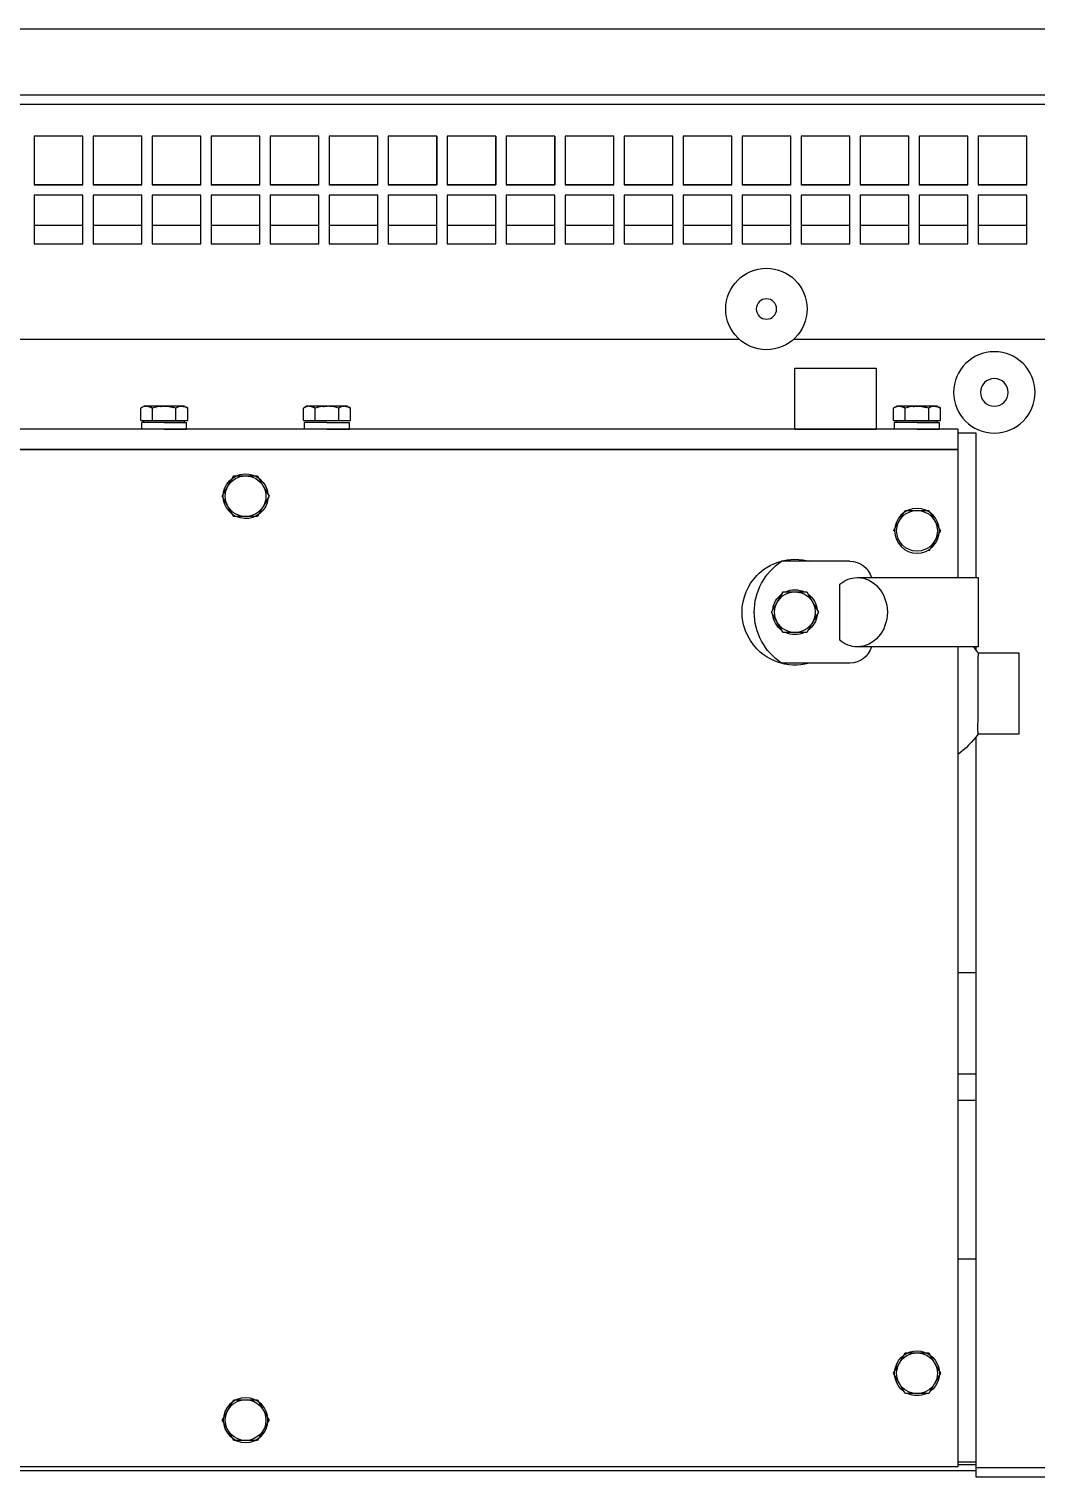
# Model space of a CAD drawing. Extents: x 39751 to 116307, y -36149 to -14965.
# Drawn here: x 55830.2 to 56077.7, y -20755.8 to -20400 of the extents above; entities that cross this region are included whole.
import ezdxf

# ---------------------------------------------------------------- set-up
doc = ezdxf.new("R2010")
doc.units = 0
doc.header["$LTSCALE"] = 1500
doc.layers.add('confinea', color=3, linetype='Continuous')

# ---------------------------------------------------------------- blocks, each defined once
blk = doc.blocks.new('A$C152A31FE')
at = {"color": 7}
for p, q in [((144.73, 343.9), (685.27, 343.9)), ((144.73, 341.66), (687.5, 341.66)), ((226.62, 283.9), (408.38, 283.9)), ((421.62, 283.9), (603.38, 283.9)), ((363.5, 225.4), (363.5, 260.9)), ((368, 261.9), (718, 261.9)), ((368, 256.9), (368, 225.4)), ((718, 256.9), (368, 256.9)), ((368, 256.9), (718, 256.9)), ((392.66, 225.4), (363, 225.4)), ((363, 208.4), (392.66, 208.4)), ((368, 208.4), (368, 6.9)), ((363.5, 6.64), (363.5, 186.26)), ((72.5, 6.64), (363.5, 6.64)), ((72.5, 4.4), (363.5, 4.4)), ((363.5, 5.9), (726.5, 5.9)), ((368, 6.9), (718, 6.9))]:
    blk.add_line(p, q, dxfattribs=at)
at = {"color": 7, "ltscale": 0.3}
for p, q in [((351, 321.9), (351, 333.9)), ((351, 333.9), (363, 333.9)), ((363, 333.9), (363, 321.9)), ((365.5, 321.9), (365.5, 333.9)), ((365.5, 333.9), (377.5, 333.9)), ((377.5, 333.9), (377.5, 321.9)), ((380, 321.9), (380, 333.9)), ((380, 333.9), (392, 333.9)), ((392, 333.9), (392, 321.9)), ((394.5, 321.9), (394.5, 333.9)), ((394.5, 333.9), (406.5, 333.9)), ((406.5, 333.9), (406.5, 321.9)), ((409, 321.9), (409, 333.9)), ((409, 333.9), (421, 333.9)), ((421, 333.9), (421, 321.9)), ((423.5, 321.9), (423.5, 333.9)), ((423.5, 333.9), (435.5, 333.9)), ((435.5, 333.9), (435.5, 321.9)), ((438, 321.9), (438, 333.9)), ((438, 333.9), (450, 333.9)), ((450, 333.9), (450, 321.9)), ((452.5, 321.9), (452.5, 333.9)), ((452.5, 333.9), (464.5, 333.9)), ((464.5, 333.9), (464.5, 321.9)), ((467, 321.9), (467, 333.9)), ((467, 321.9), (467, 333.9)), ((467, 333.9), (479, 333.9)), ((467, 333.9), (467, 321.9)), ((479, 333.9), (479, 321.9)), ((481.5, 321.9), (481.5, 333.9)), ((481.5, 321.9), (481.5, 333.9)), ((481.5, 333.9), (493.5, 333.9)), ((481.5, 333.9), (481.5, 321.9)), ((493.5, 333.9), (493.5, 321.9)), ((496, 321.9), (496, 333.9)), ((496, 321.9), (496, 333.9)), ((496, 333.9), (508, 333.9)), ((496, 333.9), (496, 321.9)), ((508, 333.9), (508, 321.9)), ((510.5, 321.9), (510.5, 333.9)), ((510.5, 333.9), (522.5, 333.9)), ((522.5, 333.9), (522.5, 321.9)), ((525, 321.9), (525, 333.9)), ((525, 333.9), (537, 333.9)), ((537, 333.9), (537, 321.9)), ((539.5, 321.9), (539.5, 333.9)), ((539.5, 333.9), (551.5, 333.9)), ((551.5, 333.9), (551.5, 321.9)), ((554, 321.9), (554, 333.9)), ((554, 333.9), (566, 333.9)), ((566, 333.9), (566, 321.9)), ((568.5, 321.9), (568.5, 333.9)), ((568.5, 333.9), (580.5, 333.9)), ((580.5, 333.9), (580.5, 321.9)), ((583, 321.9), (583, 333.9)), ((583, 333.9), (595, 333.9)), ((595, 333.9), (595, 321.9)), ((363, 321.9), (351, 321.9)), ((363, 321.9), (351, 321.9)), ((351, 321.9), (363, 321.9)), ((377.5, 321.9), (365.5, 321.9)), ((377.5, 321.9), (365.5, 321.9)), ((365.5, 321.9), (377.5, 321.9)), ((392, 321.9), (380, 321.9)), ((392, 321.9), (380, 321.9)), ((380, 321.9), (392, 321.9)), ((406.5, 321.9), (394.5, 321.9)), ((406.5, 321.9), (394.5, 321.9)), ((394.5, 321.9), (406.5, 321.9)), ((421, 321.9), (409, 321.9)), ((421, 321.9), (409, 321.9)), ((409, 321.9), (421, 321.9)), ((435.5, 321.9), (423.5, 321.9)), ((435.5, 321.9), (423.5, 321.9)), ((423.5, 321.9), (435.5, 321.9)), ((450, 321.9), (438, 321.9)), ((450, 321.9), (438, 321.9)), ((438, 321.9), (450, 321.9)), ((464.5, 321.9), (452.5, 321.9)), ((464.5, 321.9), (452.5, 321.9)), ((452.5, 321.9), (464.5, 321.9)), ((479, 321.9), (467, 321.9)), ((479, 321.9), (467, 321.9)), ((467, 321.9), (479, 321.9)), ((493.5, 321.9), (481.5, 321.9)), ((493.5, 321.9), (481.5, 321.9)), ((481.5, 321.9), (493.5, 321.9)), ((508, 321.9), (496, 321.9)), ((508, 321.9), (496, 321.9)), ((496, 321.9), (508, 321.9)), ((522.5, 321.9), (510.5, 321.9)), ((522.5, 321.9), (510.5, 321.9)), ((510.5, 321.9), (522.5, 321.9)), ((537, 321.9), (525, 321.9)), ((537, 321.9), (525, 321.9)), ((525, 321.9), (537, 321.9)), ((551.5, 321.9), (539.5, 321.9)), ((551.5, 321.9), (539.5, 321.9)), ((539.5, 321.9), (551.5, 321.9)), ((566, 321.9), (554, 321.9)), ((566, 321.9), (554, 321.9)), ((554, 321.9), (566, 321.9)), ((580.5, 321.9), (568.5, 321.9)), ((580.5, 321.9), (568.5, 321.9)), ((568.5, 321.9), (580.5, 321.9)), ((595, 321.9), (583, 321.9)), ((595, 321.9), (583, 321.9)), ((583, 321.9), (595, 321.9)), ((351, 307.4), (351, 319.4)), ((351, 319.4), (363, 319.4)), ((363, 319.4), (363, 307.4)), ((365.5, 307.4), (365.5, 319.4)), ((365.5, 319.4), (377.5, 319.4)), ((377.5, 319.4), (377.5, 307.4)), ((380, 307.4), (380, 319.4)), ((380, 319.4), (392, 319.4)), ((392, 319.4), (392, 307.4)), ((394.5, 307.4), (394.5, 319.4)), ((394.5, 319.4), (406.5, 319.4)), ((406.5, 319.4), (406.5, 307.4)), ((409, 307.4), (409, 319.4)), ((409, 319.4), (421, 319.4)), ((421, 319.4), (421, 307.4)), ((423.5, 307.4), (423.5, 319.4)), ((423.5, 319.4), (435.5, 319.4)), ((435.5, 319.4), (435.5, 307.4)), ((438, 307.4), (438, 319.4)), ((438, 319.4), (450, 319.4)), ((450, 319.4), (450, 307.4)), ((452.5, 307.4), (452.5, 319.4)), ((452.5, 319.4), (464.5, 319.4)), ((464.5, 319.4), (464.5, 307.4)), ((467, 307.4), (467, 319.4)), ((467, 319.4), (479, 319.4)), ((479, 319.4), (479, 307.4)), ((481.5, 307.4), (481.5, 319.4)), ((481.5, 319.4), (493.5, 319.4)), ((493.5, 319.4), (493.5, 307.4)), ((496, 307.4), (496, 319.4)), ((496, 319.4), (508, 319.4)), ((508, 319.4), (508, 307.4)), ((510.5, 307.4), (510.5, 319.4)), ((510.5, 319.4), (522.5, 319.4)), ((522.5, 319.4), (522.5, 307.4)), ((525, 307.4), (525, 319.4)), ((525, 319.4), (537, 319.4)), ((537, 319.4), (537, 307.4)), ((539.5, 307.4), (539.5, 319.4)), ((539.5, 319.4), (551.5, 319.4)), ((551.5, 319.4), (551.5, 307.4)), ((554, 307.4), (554, 319.4)), ((554, 319.4), (566, 319.4)), ((566, 319.4), (566, 307.4)), ((568.5, 307.4), (568.5, 319.4)), ((568.5, 319.4), (580.5, 319.4)), ((580.5, 319.4), (580.5, 307.4)), ((583, 307.4), (583, 319.4)), ((583, 319.4), (595, 319.4)), ((595, 319.4), (595, 307.4)), ((351, 311.9), (363, 311.9)), ((351, 311.9), (363, 311.9)), ((351, 311.9), (363, 311.9)), ((351, 311.9), (363, 311.9)), ((351, 311.9), (363, 311.9)), ((365.5, 311.9), (377.5, 311.9)), ((365.5, 311.9), (377.5, 311.9)), ((365.5, 311.9), (377.5, 311.9)), ((365.5, 311.9), (377.5, 311.9)), ((365.5, 311.9), (377.5, 311.9)), ((380, 311.9), (392, 311.9)), ((380, 311.9), (392, 311.9)), ((380, 311.9), (392, 311.9)), ((380, 311.9), (392, 311.9)), ((380, 311.9), (392, 311.9)), ((394.5, 311.9), (406.5, 311.9)), ((394.5, 311.9), (406.5, 311.9)), ((394.5, 311.9), (406.5, 311.9)), ((394.5, 311.9), (406.5, 311.9)), ((394.5, 311.9), (406.5, 311.9)), ((409, 311.9), (421, 311.9)), ((409, 311.9), (421, 311.9)), ((409, 311.9), (421, 311.9)), ((409, 311.9), (421, 311.9)), ((409, 311.9), (421, 311.9)), ((423.5, 311.9), (435.5, 311.9)), ((423.5, 311.9), (435.5, 311.9)), ((423.5, 311.9), (435.5, 311.9)), ((423.5, 311.9), (435.5, 311.9)), ((423.5, 311.9), (435.5, 311.9)), ((438, 311.9), (450, 311.9)), ((438, 311.9), (450, 311.9)), ((438, 311.9), (450, 311.9)), ((438, 311.9), (450, 311.9)), ((438, 311.9), (450, 311.9)), ((452.5, 311.9), (464.5, 311.9)), ((452.5, 311.9), (464.5, 311.9)), ((452.5, 311.9), (464.5, 311.9)), ((452.5, 311.9), (464.5, 311.9)), ((452.5, 311.9), (464.5, 311.9)), ((467, 311.9), (479, 311.9)), ((467, 311.9), (479, 311.9)), ((467, 311.9), (479, 311.9)), ((467, 311.9), (479, 311.9)), ((467, 311.9), (479, 311.9)), ((481.5, 311.9), (493.5, 311.9)), ((481.5, 311.9), (493.5, 311.9)), ((481.5, 311.9), (493.5, 311.9)), ((481.5, 311.9), (493.5, 311.9)), ((481.5, 311.9), (493.5, 311.9)), ((496, 311.9), (508, 311.9)), ((496, 311.9), (508, 311.9)), ((496, 311.9), (508, 311.9)), ((496, 311.9), (508, 311.9)), ((496, 311.9), (508, 311.9)), ((510.5, 311.9), (522.5, 311.9)), ((510.5, 311.9), (522.5, 311.9)), ((510.5, 311.9), (522.5, 311.9)), ((510.5, 311.9), (522.5, 311.9)), ((510.5, 311.9), (522.5, 311.9)), ((525, 311.9), (537, 311.9)), ((525, 311.9), (537, 311.9)), ((525, 311.9), (537, 311.9)), ((525, 311.9), (537, 311.9)), ((525, 311.9), (537, 311.9)), ((539.5, 311.9), (551.5, 311.9)), ((539.5, 311.9), (551.5, 311.9)), ((539.5, 311.9), (551.5, 311.9)), ((539.5, 311.9), (551.5, 311.9)), ((539.5, 311.9), (551.5, 311.9)), ((554, 311.9), (566, 311.9)), ((554, 311.9), (566, 311.9)), ((554, 311.9), (566, 311.9)), ((554, 311.9), (566, 311.9)), ((554, 311.9), (566, 311.9)), ((568.5, 311.9), (580.5, 311.9)), ((568.5, 311.9), (580.5, 311.9)), ((568.5, 311.9), (580.5, 311.9)), ((568.5, 311.9), (580.5, 311.9)), ((568.5, 311.9), (580.5, 311.9)), ((583, 311.9), (595, 311.9)), ((583, 311.9), (595, 311.9)), ((583, 311.9), (595, 311.9)), ((583, 311.9), (595, 311.9)), ((583, 311.9), (595, 311.9)), ((363, 307.4), (351, 307.4)), ((363, 307.4), (351, 307.4)), ((377.5, 307.4), (365.5, 307.4)), ((377.5, 307.4), (365.5, 307.4)), ((392, 307.4), (380, 307.4)), ((392, 307.4), (380, 307.4)), ((406.5, 307.4), (394.5, 307.4)), ((406.5, 307.4), (394.5, 307.4)), ((421, 307.4), (409, 307.4)), ((421, 307.4), (409, 307.4)), ((435.5, 307.4), (423.5, 307.4)), ((435.5, 307.4), (423.5, 307.4)), ((450, 307.4), (438, 307.4)), ((450, 307.4), (438, 307.4)), ((464.5, 307.4), (452.5, 307.4)), ((464.5, 307.4), (452.5, 307.4)), ((479, 307.4), (467, 307.4)), ((479, 307.4), (467, 307.4)), ((493.5, 307.4), (481.5, 307.4)), ((493.5, 307.4), (481.5, 307.4)), ((508, 307.4), (496, 307.4)), ((508, 307.4), (496, 307.4)), ((522.5, 307.4), (510.5, 307.4)), ((522.5, 307.4), (510.5, 307.4)), ((537, 307.4), (525, 307.4)), ((537, 307.4), (525, 307.4)), ((551.5, 307.4), (539.5, 307.4)), ((551.5, 307.4), (539.5, 307.4)), ((566, 307.4), (554, 307.4)), ((566, 307.4), (554, 307.4)), ((580.5, 307.4), (568.5, 307.4)), ((580.5, 307.4), (568.5, 307.4)), ((595, 307.4), (583, 307.4)), ((595, 307.4), (583, 307.4))]:
    blk.add_line(p, q, dxfattribs=at)
at = {"color": 7, "ltscale": 0.375}
for p, q in [((388, 276.9), (388, 261.9)), ((408, 261.9), (408, 276.9))]:
    blk.add_line(p, q, dxfattribs=at)
at = {"color": 7, "ltscale": 0.25}
for p, q in [((398, 276.9), (388, 276.9)), ((408, 276.9), (398, 276.9)), ((398, 261.9), (388, 261.9)), ((408, 261.9), (398, 261.9)), ((363, 206.9), (353, 206.9)), ((353, 206.9), (353, 196.9)), ((353, 196.9), (353, 186.9)), ((353, 186.9), (363, 186.9))]:
    blk.add_line(p, q, dxfattribs=at)
at = {"color": 7, "ltscale": 0.076331}
for p, q in [((372.23, 264), (372.23, 267.05)), ((375.11, 264), (375.11, 267.05)), ((380.89, 264), (380.89, 267.05)), ((383.77, 264), (383.77, 267.05)), ((383.77, 264), (383.77, 267.05)), ((517.23, 264), (517.23, 267.05)), ((520.11, 264), (520.11, 267.05)), ((525.89, 264), (525.89, 267.05)), ((528.77, 264), (528.77, 267.05)), ((557.23, 264), (557.23, 267.05)), ((560.11, 264), (560.11, 267.05)), ((565.89, 264), (565.89, 267.05)), ((568.77, 264), (568.77, 267.05))]:
    blk.add_line(p, q, dxfattribs=at)
at = {"color": 7, "ltscale": 0.016797}
for p, q in [((373, 267.5), (373.67, 267.5)), ((382.33, 267.5), (383, 267.5)), ((518, 267.5), (518.67, 267.5)), ((527.33, 267.5), (528, 267.5)), ((558, 267.5), (558.67, 267.5)), ((567.33, 267.5), (568, 267.5))]:
    blk.add_line(p, q, dxfattribs=at)
at = {"color": 7, "ltscale": 0.001074}
blk.add_line((373.63, 267.5), (373.67, 267.5), dxfattribs=at)
at = {"color": 7, "ltscale": 0.108203}
for p, q in [((373.67, 267.5), (378, 267.5)), ((378, 267.5), (382.33, 267.5)), ((518.67, 267.5), (523, 267.5)), ((523, 267.5), (527.33, 267.5)), ((558.67, 267.5), (563, 267.5)), ((563, 267.5), (567.33, 267.5))]:
    blk.add_line(p, q, dxfattribs=at)
at = {"color": 7, "ltscale": 0.000195313}
blk.add_line((373.67, 267.5), (373.68, 267.5), dxfattribs=at)
at = {"color": 7, "ltscale": 0.000352105}
for p, q in [((375.11, 267.05), (375.1, 267.06)), ((520.11, 267.05), (520.1, 267.06)), ((560.11, 267.05), (560.1, 267.06))]:
    blk.add_line(p, q, dxfattribs=at)
at = {"color": 7, "ltscale": 0.000585937}
blk.add_line((377.98, 267.5), (378, 267.5), dxfattribs=at)
at = {"color": 7, "ltscale": 0.002051}
blk.add_line((382.4, 267.5), (382.32, 267.5), dxfattribs=at)
at = {"color": 7, "ltscale": 0.02233}
blk.add_line((528, 267.5), (528.77, 267.05), dxfattribs=at)
at = {"color": 7, "ltscale": 0.072168}
for p, q in [((375.11, 264), (372.23, 264)), ((383.77, 264), (380.89, 264)), ((520.11, 264), (517.23, 264)), ((528.77, 264), (525.89, 264)), ((560.11, 264), (557.23, 264)), ((568.77, 264), (565.89, 264)), ((543, 250.4), (540.11, 250.4)), ((545.89, 250.4), (543, 250.4)), ((540.11, 240.4), (543, 240.4)), ((543, 240.4), (545.89, 240.4)), ((408, 221.9), (405.11, 221.9)), ((410.89, 221.9), (408, 221.9)), ((405.11, 211.9), (408, 211.9)), ((408, 211.9), (410.89, 211.9)), ((378, 34.9), (375.11, 34.9)), ((380.89, 34.9), (378, 34.9)), ((375.11, 24.9), (378, 24.9)), ((378, 24.9), (380.89, 24.9))]:
    blk.add_line(p, q, dxfattribs=at)
at = {"color": 7, "ltscale": 0.1375}
for p, q in [((378, 263.5), (372.5, 263.5)), ((378, 263.5), (383.5, 263.5)), ((523, 263.5), (517.5, 263.5)), ((523, 263.5), (528.5, 263.5)), ((563, 263.5), (557.5, 263.5)), ((563, 263.5), (568.5, 263.5)), ((378, 261.9), (372.5, 261.9)), ((378, 261.9), (383.5, 261.9)), ((523, 261.9), (517.5, 261.9)), ((523, 261.9), (528.5, 261.9)), ((563, 261.9), (557.5, 261.9)), ((563, 261.9), (568.5, 261.9))]:
    blk.add_line(p, q, dxfattribs=at)
at = {"color": 7, "ltscale": 0.040002}
for p, q in [((372.5, 261.9), (372.5, 263.5)), ((383.5, 261.9), (383.5, 263.5)), ((383.5, 261.9), (383.5, 263.5)), ((517.5, 261.9), (517.5, 263.5)), ((528.5, 261.9), (528.5, 263.5)), ((557.5, 261.9), (557.5, 263.5)), ((568.5, 261.9), (568.5, 263.5))]:
    blk.add_line(p, q, dxfattribs=at)
at = {"color": 7, "ltscale": 0.0125}
for p, q in [((373, 263.5), (373, 264)), ((383, 263.5), (383, 264)), ((383, 263.5), (383, 264)), ((558, 263.5), (558, 264)), ((568, 263.5), (568, 264))]:
    blk.add_line(p, q, dxfattribs=at)
at = {"color": 7, "ltscale": 0.125}
for p, q in [((373, 263.5), (378, 263.5)), ((378, 263.5), (383, 263.5)), ((558, 263.5), (563, 263.5)), ((563, 263.5), (568, 263.5)), ((368, 261.9), (368, 256.9))]:
    blk.add_line(p, q, dxfattribs=at)
at = {"color": 7, "ltscale": 0.144336}
for p, q in [((380.89, 264), (375.11, 264)), ((525.89, 264), (520.11, 264)), ((565.89, 264), (560.11, 264)), ((380.89, 241.9), (375.11, 241.9)), ((545.89, 23.4), (540.11, 23.4)), ((540.11, 13.4), (545.89, 13.4))]:
    blk.add_line(p, q, dxfattribs=at)
at = {"color": 7, "ltscale": 0.1125}
for p, q in [((363.5, 260.9), (368, 260.9)), ((368, 128.4), (363.5, 128.4)), ((363.5, 103.4), (368, 103.4)), ((363.5, 96.9), (368, 96.9)), ((363.5, 57.9), (368, 57.9)), ((368, 8.14), (363.5, 8.14)), ((363.5, 7.4), (368, 7.4))]:
    blk.add_line(p, q, dxfattribs=at)
at = {"color": 7, "ltscale": 0.072144}
for p, q in [((540.11, 250.4), (538.67, 247.9)), ((547.33, 247.9), (545.89, 250.4)), ((538.67, 242.9), (540.11, 240.4)), ((545.89, 240.4), (547.33, 242.9)), ((405.11, 221.9), (403.67, 219.4)), ((412.33, 219.4), (410.89, 221.9)), ((403.67, 214.4), (405.11, 211.9)), ((410.89, 211.9), (412.33, 214.4)), ((375.11, 34.9), (373.67, 32.4)), ((382.33, 32.4), (380.89, 34.9)), ((373.67, 27.4), (375.11, 24.9)), ((380.89, 24.9), (382.33, 27.4))]:
    blk.add_line(p, q, dxfattribs=at)
at = {"color": 7, "ltscale": 0.072193}
for p, q in [((538.67, 247.9), (537.23, 245.4)), ((548.77, 245.4), (547.33, 247.9)), ((537.23, 245.4), (538.67, 242.9)), ((547.33, 242.9), (548.77, 245.4)), ((403.67, 219.4), (402.23, 216.9)), ((413.77, 216.9), (412.33, 219.4)), ((402.23, 216.9), (403.67, 214.4)), ((412.33, 214.4), (413.77, 216.9)), ((373.67, 32.4), (372.23, 29.9)), ((383.77, 29.9), (382.33, 32.4)), ((372.23, 29.9), (373.67, 27.4)), ((382.33, 27.4), (383.77, 29.9))]:
    blk.add_line(p, q, dxfattribs=at)
at = {"color": 7, "ltscale": 0.144337}
for p, q in [((375.11, 241.9), (372.23, 236.9)), ((383.77, 236.9), (380.89, 241.9)), ((372.23, 236.9), (375.11, 231.9)), ((540.11, 23.4), (537.23, 18.4)), ((548.77, 18.4), (545.89, 23.4)), ((537.23, 18.4), (540.11, 13.4)), ((545.89, 13.4), (548.77, 18.4))]:
    blk.add_line(p, q, dxfattribs=at)
at = {"color": 7, "ltscale": 0.419727}
for p, q in [((394.5, 229.4), (411.29, 229.4)), ((394.5, 204.4), (411.29, 204.4))]:
    blk.add_line(p, q, dxfattribs=at)
at = {"color": 7, "ltscale": 0.2125}
for p, q in [((363, 225.4), (363, 216.9)), ((363, 216.9), (363, 208.4))]:
    blk.add_line(p, q, dxfattribs=at)
at = {"color": 7, "ltscale": 0.343701}
blk.add_line((397, 210.03), (397, 223.77), dxfattribs=at)
at = {"color": 7, "ltscale": 0.000952148}
for p, q in [((418, 216.94), (418, 216.9)), ((418, 216.9), (418, 216.86))]:
    blk.add_line(p, q, dxfattribs=at)
at = {"color": 7, "ltscale": 0.021411}
blk.add_line((363.5, 207.54), (363.5, 208.4), dxfattribs=at)
at = {"color": 7, "ltscale": 0.05592}
blk.add_line((363.5, 4.4), (363.5, 6.64), dxfattribs=at)
at = {"color": 7}
for points in [[(372.23, 267.05), (372.62, 267.25), (373.01, 267.4), (373.34, 267.47), (373.67, 267.5)], [(373.67, 267.5), (373.37, 267.48), (373.09, 267.42), (372.65, 267.27), (372.23, 267.05)], [(373.67, 267.5), (373.37, 267.48), (373.09, 267.42), (372.65, 267.27), (372.23, 267.05)], [(373.67, 267.5), (373.96, 267.48), (374.26, 267.42), (374.69, 267.27), (375.11, 267.05)], [(375.11, 267.05), (376.25, 267.33), (377.41, 267.48), (378, 267.5)], [(378, 267.5), (376.88, 267.43), (375.65, 267.2)], [(378, 267.5), (378.87, 267.46), (379.74, 267.33), (380.89, 267.05)], [(382.33, 267.5), (381.89, 267.46), (381.42, 267.31), (380.89, 267.05)], [(380.89, 267.05), (381.28, 267.25), (381.67, 267.4), (382, 267.47), (382.33, 267.5)], [(382.32, 267.5), (382.75, 267.46), (383.27, 267.3), (383.77, 267.05)], [(382.33, 267.5), (382.62, 267.48), (382.91, 267.42), (383.35, 267.27), (383.77, 267.05)], [(518.67, 267.5), (518.37, 267.48), (518.09, 267.42), (517.65, 267.27), (517.23, 267.05)], [(517.23, 267.05), (517.62, 267.25), (518.01, 267.4), (518.34, 267.47), (518.67, 267.5)], [(518.67, 267.5), (518.96, 267.48), (519.26, 267.42), (519.69, 267.27), (520.11, 267.05)], [(520.11, 267.05), (521.25, 267.33), (522.41, 267.48), (523, 267.5)], [(523, 267.5), (523.87, 267.46), (524.74, 267.33), (525.89, 267.05)], [(527.33, 267.5), (526.89, 267.46), (526.42, 267.31), (525.89, 267.05)], [(525.89, 267.05), (526.28, 267.25), (526.67, 267.4), (527, 267.47), (527.33, 267.5)], [(527.33, 267.5), (527.73, 267.46), (528.14, 267.35), (528.77, 267.05)], [(557.23, 267.05), (557.62, 267.25), (558.01, 267.4), (558.34, 267.47), (558.67, 267.5)], [(558.67, 267.5), (558.37, 267.48), (558.09, 267.42), (557.65, 267.27), (557.23, 267.05)], [(558.67, 267.5), (558.96, 267.48), (559.26, 267.42), (559.69, 267.27), (560.11, 267.05)], [(560.11, 267.05), (561.25, 267.33), (562.41, 267.48), (563, 267.5)], [(563, 267.5), (561.88, 267.43), (560.65, 267.2)], [(563, 267.5), (563.87, 267.46), (564.74, 267.33), (565.89, 267.05)], [(567.33, 267.5), (566.89, 267.46), (566.42, 267.31), (565.89, 267.05)], [(565.89, 267.05), (566.28, 267.25), (566.67, 267.4), (567, 267.47), (567.33, 267.5)], [(567.33, 267.5), (567.62, 267.48), (567.91, 267.42), (568.35, 267.27), (568.77, 267.05)], [(421, 216.9), (420.93, 218.18), (420.73, 219.45), (420.41, 220.69), (419.98, 221.89), (419.42, 223.05), (418.81, 224.08), (418.11, 225.05), (417.33, 225.95), (416.82, 226.45), (416.28, 226.92), (415.71, 227.37), (415.11, 227.78), (414.09, 228.39), (413.02, 228.9), (411.91, 229.3), (410.77, 229.6), (409.9, 229.76), (409.02, 229.86), (408.03, 229.9), (407.05, 229.87), (406.06, 229.76), (405.23, 229.6), (404.41, 229.4)], [(404.41, 204.4), (405.55, 204.13), (406.52, 203.98), (407.51, 203.91), (408.5, 203.91), (409.48, 203.98), (410.45, 204.13), (411.41, 204.35), (412.24, 204.61), (413.05, 204.92), (413.94, 205.34), (414.79, 205.82), (415.6, 206.36), (416.53, 207.09), (417.38, 207.9), (418.22, 208.89), (418.96, 209.96), (419.6, 211.1), (420.13, 212.29), (420.54, 213.53), (420.79, 214.64), (420.95, 215.77), (421, 216.9)], [(363.02, 187.66), (363, 191.74), (363, 202.54), (363, 206.13)]]:
    blk.add_lwpolyline(points, dxfattribs=at)
for centre, radius in [((415, 291.4), 2.5), ((359, 270.9), 10), ((359, 270.9), 3.4), ((378, 236.9), 5.5), ((543, 18.4), 5.5)]:
    blk.add_circle(centre, radius, dxfattribs=at)
for centre, radius, start, end in [((415, 291.4), 10, 90, 180), ((415, 291.4), 10, 0, 90), ((415, 291.4), 10, 180, 270), ((415, 291.4), 10, 270, 0), ((377.99, 258.64), 8.86, 83.7265, 89.9618), ((522.99, 258.64), 8.86, 83.7265, 89.9618), ((562.99, 258.64), 8.86, 83.7265, 89.9618), ((543, 245.4), 5.5, 0, 174.6771), ((543, 245.4), 5, 90.0001, 149.9999), ((543, 245.4), 5, 30, 90), ((543, 245.4), 5, 150, 210), ((543, 245.4), 5, 330, 30), ((543, 245.4), 5.5, 185.7809, 0), ((543, 245.4), 5, 210, 270), ((543, 245.4), 5, 270, 330), ((378, 236.9), 5, 90, 180), ((378, 236.9), 5, 0, 180), ((378, 236.9), 5, 0, 90), ((378, 236.9), 5, 180, 0), ((394.5, 223.9), 5.5, 90, 164.1734), ((403, 216.9), 15, 303.5573, 56.4427), ((408, 216.9), 5.5, 125.7808, 174.62), ((408, 216.9), 5, 30, 210), ((408, 216.9), 5.5, 65.7702, 114.6767), ((408, 216.9), 5.5, 5.7808, 54.6771), ((408, 216.9), 5, 210, 30), ((408, 216.9), 5, 29.9464, 30.0663), ((408, 216.9), 5.5, 185.7809, 234.62), ((408, 216.9), 5.5, 305.7809, 354.6771), ((408, 216.9), 10, 0, 0.0733), ((408, 216.9), 10, 359.9268, 0), ((408, 216.9), 5.5, 245.38, 294.6763), ((383.11, 191.79), 25.15, 138.6783, 143.0833), ((424.45, 206.42), 61.45, 179.5557, 180.27), ((394.5, 209.9), 5.5, 195.8266, 270), ((347.18, 187.59), 15.83, 357.511, 0.2483), ((383.09, 202), 25.13, 216.9132, 233.0867), ((378, 29.9), 5.5, 305.7809, 234.6771), ((378, 29.9), 5, 150, 210), ((378, 29.9), 5, 90.0001, 149.9999), ((378, 29.9), 5, 30, 90), ((378, 29.9), 5, 330, 30), ((378, 29.9), 5, 210, 330), ((378, 29.9), 5.5, 245.7689, 294.6763), ((543, 18.4), 5, 0, 180), ((543, 18.4), 5, 180, 0)]:
    blk.add_arc(centre, radius, start, end, dxfattribs=at)
for start_param, end_param in [(3.141593, 6.283185), (2.512718, 3.141593), (6.283185, 6.91206)]:
    blk.add_ellipse((392.66, 216.9), major_axis=(0, -8.5), ratio=0.866667, start_param=start_param, end_param=end_param, dxfattribs=at)

msp = doc.modelspace()

# ---------------------------------------------------------------- linework, layer by layer
msp.add_line((45257.66, -20400.01), (67215.67, -20400.01))

# ---------------------------------------------------------------- block references
at = {"layer": 'confinea', "color": 4, "xscale": -1}
msp.add_blockref('A$C152A31FE', (56426.48, -20760.21), dxfattribs=at)

doc.saveas('drawing.dxf')
